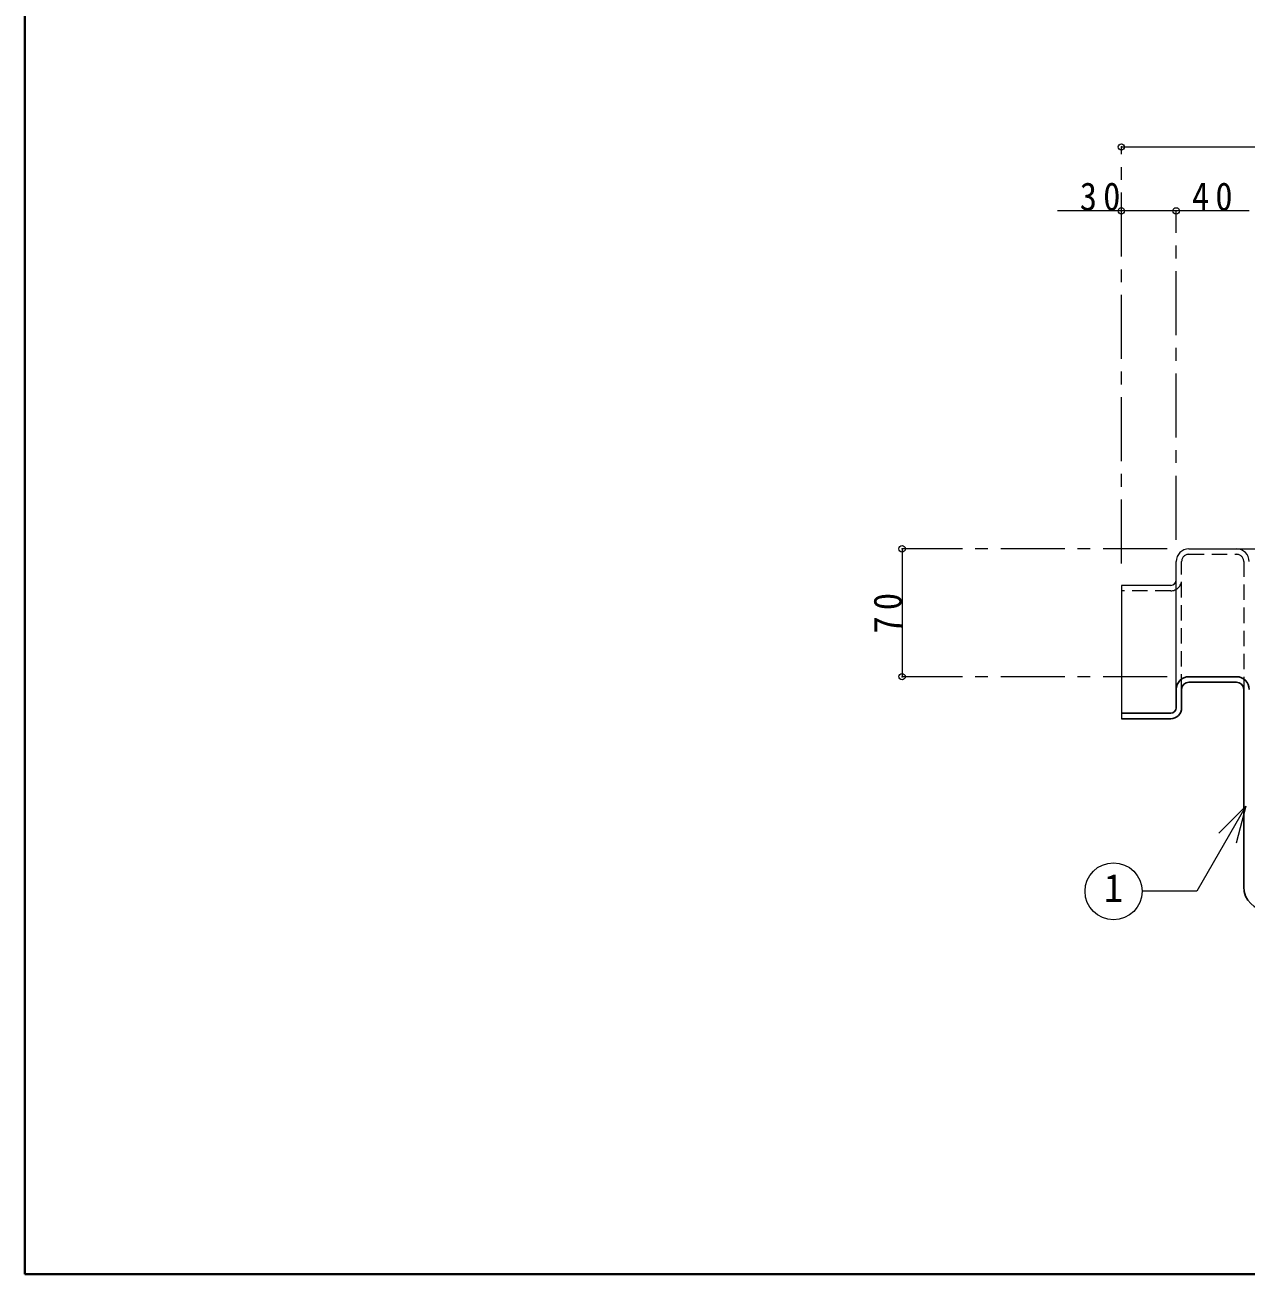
# Model space of a CAD drawing. Units: millimetres at full size, sheet at 1:7. Extents: x -1472 to 1363, y -987 to 980.
# Drawn here: x -1472 to -803, y -987 to -304 of the extents above; entities that cross this region are included whole.
import ezdxf
from ezdxf.enums import TextEntityAlignment as Align

# ---------------------------------------------------------------- set-up
doc = ezdxf.new("R2010")
doc.units = ezdxf.units.MM
doc.header["$LTSCALE"] = 7
doc.header["$PDMODE"] = 32
doc.header["$PDSIZE"] = 3.5
doc.linetypes.add('CHAIN1', pattern=[8, 5, -1, 1, -1])
doc.linetypes.add('DASHED1', pattern=[1.8, 1.2, -0.6])
doc.layers.add('0-0____1', color=4, linetype='Continuous', lineweight=9)
doc.styles.add('ＭＳ ゴシック', font='')
doc.styles.get('ＭＳ ゴシック').set_extended_font_data('MS Gothic')

msp = doc.modelspace()

# ---------------------------------------------------------------- linework, layer by layer
at = {"layer": '0-0____1', "color": 1, "lineweight": 40}
for p, q in [((-1471.501, -987.38), (-1471.501, 979.62)), ((1363.499, -987.38), (-1471.501, -987.38))]:
    msp.add_line(p, q, dxfattribs=at)
at = {"layer": '0-0____1'}
for p, q in [((-871.501, -370.38), (268.499, -370.38)), ((-841.501, -405.38), (-906.501, -405.38)), ((-801.501, -405.38), (-841.501, -405.38)), ((-991.501, -590.38), (-991.501, -660.38)), ((-808.501, -590.38), (203.499, -590.38))]:
    msp.add_line(p, q, dxfattribs=at)
at = {"layer": '0-0____1', "linetype": 'CHAIN1'}
for p, q in [((-871.501, -598.38), (-871.501, -370.38)), ((-841.501, -585.38), (-841.501, -405.38)), ((-846.501, -590.38), (-991.501, -590.38)), ((-846.501, -660.38), (-991.501, -660.38))]:
    msp.add_line(p, q, dxfattribs=at)
at = {"layer": '0-0____1', "color": 7, "lineweight": 18}
for p, q in [((-834.501, -590.38), (-808.501, -590.38)), ((-841.501, -667.38), (-841.501, -597.38)), ((-871.501, -610.38), (-871.501, -683.38)), ((-844.501, -610.38), (-871.501, -610.38)), ((-803.296, -731.209), (-830.227, -777.854)), ((-803.296, -731.209), (-818.145, -746.058)), ((-803.296, -731.209), (-808.731, -751.493)), ((-830.227, -777.854), (-860.185, -777.854))]:
    msp.add_line(p, q, dxfattribs=at)
at = {"layer": '0-0____1', "linetype": 'DASHED1'}
for p, q in [((-834.501, -593.38), (-808.501, -593.38)), ((-838.501, -667.38), (-838.501, -597.38)), ((-804.501, -597.38), (-804.501, -667.38)), ((-844.501, -613.38), (-871.501, -613.38))]:
    msp.add_line(p, q, dxfattribs=at)
at = {"layer": '0-0____1', "color": 5, "lineweight": 25}
for p, q in [((-834.501, -660.38), (-808.501, -660.38)), ((-841.501, -677.38), (-841.501, -667.38)), ((-838.501, -667.38), (-838.501, -677.38)), ((-834.501, -663.38), (-808.501, -663.38)), ((-804.501, -667.38), (-804.501, -775.38)), ((-844.501, -680.38), (-871.501, -680.38)), ((-871.501, -683.38), (-844.501, -683.38))]:
    msp.add_line(p, q, dxfattribs=at)
at = {"layer": '0-0____1', "color": 7, "lineweight": 18}
msp.add_circle((-875.785, -777.854), 15.6, dxfattribs=at)
for centre, radius, start, end in [((-834.501, -597.38), 7, 90, 180), ((-808.501, -597.38), 7, 0, 90), ((-844.501, -607.38), 3, 270, 0)]:
    msp.add_arc(centre, radius, start, end, dxfattribs=at)
at = {"layer": '0-0____1', "linetype": 'DASHED1'}
for centre, radius, start, end in [((-834.501, -597.38), 4, 90, 180), ((-808.501, -597.38), 4, 0, 90), ((-844.501, -607.38), 6, 270, 0)]:
    msp.add_arc(centre, radius, start, end, dxfattribs=at)
at = {"layer": '0-0____1', "color": 5, "lineweight": 25}
for centre, radius, start, end in [((-834.501, -667.38), 7, 90, 180), ((-808.501, -667.38), 7, 0, 90), ((-834.501, -667.38), 4, 90, 180), ((-808.501, -667.38), 4, 0, 90), ((-844.501, -677.38), 3, 270, 0), ((-844.501, -677.38), 6, 270, 0), ((-791.501, -775.38), 13, 180, 270)]:
    msp.add_arc(centre, radius, start, end, dxfattribs=at)
at = {"layer": '0-0____1'}
for p in [(-871.501, -370.38), (-871.501, -405.38), (-841.501, -405.38), (-991.501, -590.38), (-991.501, -660.38)]:
    msp.add_point(p, dxfattribs=at)

# ---------------------------------------------------------------- texts
at = {"layer": '0-0____1', "color": 7, "style": 'ＭＳ ゴシック'}
msp.add_text('1', height=15.4, dxfattribs=at).set_placement((-881.035, -788.354), align=Align.BOTTOM_LEFT)
at = {"layer": '0-0____1', "color": 7, "char_height": 15.4, "attachment_point": 7, "style": 'ＭＳ ゴシック'}
for s, insert in [('\\T1.36;\\W0.9;30', (-894.251, -405.38)), ('\\T1.36;\\W0.9;40', (-832.876, -405.38))]:
    msp.add_mtext(s, dxfattribs=dict(at, insert=insert))
at = {"layer": '0-0____1', "color": 7, "insert": (-991.501, -636.755), "char_height": 15.4, "attachment_point": 7, "rotation": 90, "style": 'ＭＳ ゴシック'}
msp.add_mtext('\\T1.36;\\W0.9;70', dxfattribs=at)

doc.saveas('drawing.dxf')
